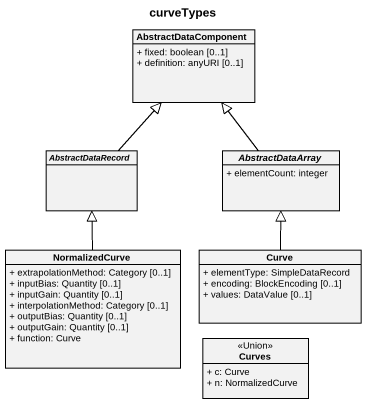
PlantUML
@startuml
title curveTypes
hide circle
hide empty members
skinparam classAttributeIconSize 0
class AbstractDataComponent {
  + fixed: boolean [0..1]
  + definition: anyURI [0..1]
}
abstract class AbstractDataRecord
abstract class AbstractDataArray {
  + elementCount: integer
}
class NormalizedCurve {
  + extrapolationMethod: Category [0..1]
  + inputBias: Quantity [0..1]
  + inputGain: Quantity [0..1]
  + interpolationMethod: Category [0..1]
  + outputBias: Quantity [0..1]
  + outputGain: Quantity [0..1]
  + function: Curve
}
class Curve {
  + elementType: SimpleDataRecord
  + encoding: BlockEncoding [0..1]
  + values: DataValue [0..1]
}
class Curves <<Union>> {
  + c: Curve
  + n: NormalizedCurve
}
AbstractDataRecord -up-|> AbstractDataComponent
AbstractDataArray -up-|> AbstractDataComponent
NormalizedCurve -up-|> AbstractDataRecord
Curve -up-|> AbstractDataArray
@enduml
